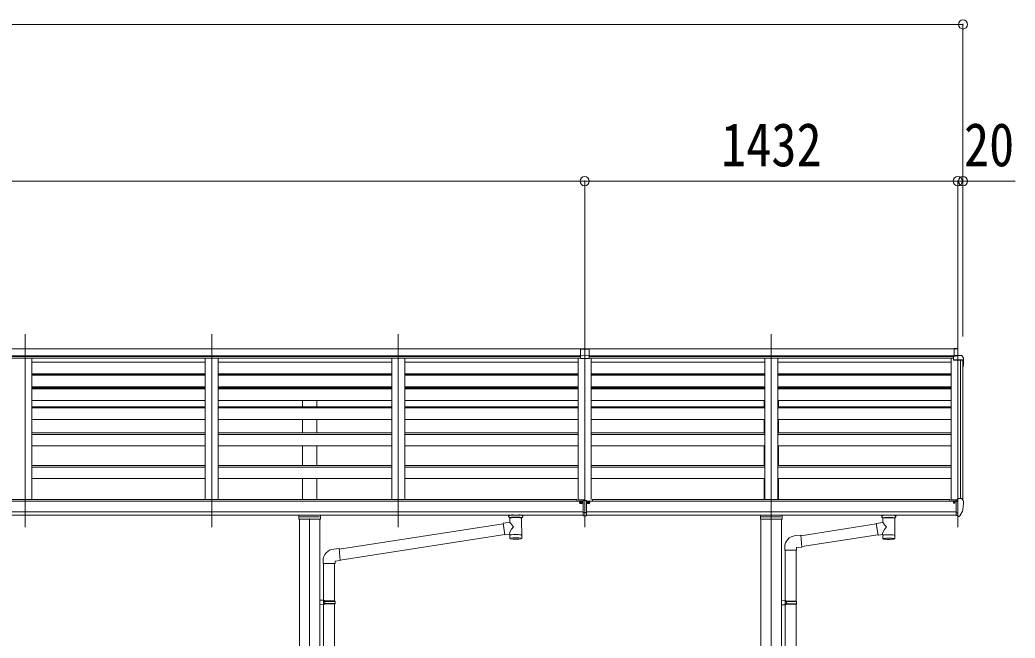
# Model space of a CAD drawing. Units: millimetres at full size. Extents: x -9783 to 9892, y -6828 to 6752.
# Drawn here: x -3974 to -154, y -1916 to 458 of the extents above; entities that cross this region are included whole.
import ezdxf
from ezdxf.enums import TextEntityAlignment as Align

# ---------------------------------------------------------------- set-up
doc = ezdxf.new("R2010")
doc.units = ezdxf.units.MM
doc.header["$LTSCALE"] = 35
doc.header["$PDMODE"] = 32
doc.header["$PDSIZE"] = 35
for name, color, linetype, lineweight in [('0-1_本体', 4, 'Continuous', 9), ('0-2_部品', 7, 'Continuous', 9), ('0-8_PARTS2', 2, 'Continuous', 9), ('0-A_寸法', 6, 'Continuous', 9)]:
    doc.layers.add(name, color=color, linetype=linetype, lineweight=lineweight)
doc.styles.add('ＭＳ ゴシック', font='')
doc.styles.get('ＭＳ ゴシック').set_extended_font_data('MS Gothic')

msp = doc.modelspace()

# ---------------------------------------------------------------- linework, layer by layer
at = {"layer": '0-1_本体'}
for p, q in [((-6804.42, -805.2), (-1819.42, -805.2)), ((-6804.42, -832.31), (-1819.42, -832.31)), ((-6801.42, -834.57), (-1822.42, -834.57)), ((-6801.42, -840.22), (-1822.42, -840.22)), ((-1789.41, -805.2), (-387.41, -805.2)), ((-1789.41, -832.31), (-387.41, -832.31)), ((-1789.41, -834.57), (-390.41, -834.57)), ((-1789.41, -840.22), (-390.41, -840.22)), ((-6801.42, -841.11), (-1822.42, -841.11)), ((-3928.92, -841.11), (-3928.92, -1383.63)), ((-3262.91, -856.57), (-3928.92, -856.57)), ((-3262.92, -841.11), (-3262.92, -1383.63)), ((-3212.92, -841.11), (-3212.92, -1383.63)), ((-2546.91, -856.57), (-3212.92, -856.57)), ((-2546.92, -841.11), (-2546.92, -1383.63)), ((-2496.92, -841.11), (-2496.92, -1383.63)), ((-1830.91, -856.57), (-2496.92, -856.57)), ((-1830.91, -841.11), (-1830.91, -1385.29)), ((-1789.41, -841.11), (-390.41, -841.11)), ((-1780.91, -841.11), (-1780.91, -1383.55)), ((-1114.91, -856.57), (-1780.91, -856.57)), ((-1114.91, -841.11), (-1114.91, -1383.63)), ((-1064.91, -841.11), (-1064.91, -1383.63)), ((-398.91, -856.57), (-1064.91, -856.57)), ((-398.91, -841.11), (-398.91, -1385.29)), ((-363.61, -1380.15), (-363.61, -848.1)), ((-353.91, -1386.7), (-353.91, -848.73)), ((-3262.91, -901.1), (-3928.92, -901.1)), ((-3262.91, -903.1), (-3928.92, -903.1)), ((-3928.92, -906.27), (-3262.92, -906.27)), ((-2546.91, -901.1), (-3212.92, -901.1)), ((-2546.91, -903.1), (-3212.92, -903.1)), ((-3212.92, -906.27), (-2546.92, -906.27)), ((-2889.42, -906.27), (-2889.42, -903.1)), ((-2834.42, -906.27), (-2834.42, -903.1)), ((-1830.91, -901.1), (-2496.92, -901.1)), ((-1830.91, -903.1), (-2496.92, -903.1)), ((-2496.92, -906.27), (-1830.92, -906.27)), ((-1114.91, -901.1), (-1780.91, -901.1)), ((-1114.91, -903.1), (-1780.91, -903.1)), ((-1780.91, -906.27), (-1114.91, -906.27)), ((-1117.41, -906.27), (-1117.41, -903.1)), ((-398.91, -901.1), (-1064.91, -901.1)), ((-398.91, -903.1), (-1064.91, -903.1)), ((-1064.91, -906.27), (-398.91, -906.27)), ((-1062.41, -906.27), (-1062.41, -903.1)), ((-3262.92, -951.02), (-3928.92, -951.02)), ((-2546.92, -951.02), (-3212.92, -951.02)), ((-2889.42, -955.3), (-2889.42, -951.02)), ((-2834.42, -955.3), (-2834.42, -951.02)), ((-1830.92, -951.02), (-2496.92, -951.02)), ((-1114.91, -951.02), (-1780.91, -951.02)), ((-1117.41, -955.3), (-1117.41, -951.02)), ((-398.91, -951.02), (-1064.91, -951.02)), ((-1062.41, -955.3), (-1062.41, -951.02)), ((-3928.92, -955.3), (-3262.92, -955.3)), ((-3262.92, -958.77), (-3928.92, -958.77)), ((-3212.92, -955.3), (-2546.92, -955.3)), ((-2546.92, -958.77), (-3212.92, -958.77)), ((-2496.92, -955.3), (-1830.92, -955.3)), ((-1830.92, -958.77), (-2496.92, -958.77)), ((-1780.91, -955.3), (-1114.91, -955.3)), ((-1114.91, -958.77), (-1780.91, -958.77)), ((-1064.91, -955.3), (-398.91, -955.3)), ((-398.91, -958.77), (-1064.91, -958.77)), ((-3262.92, -1003.01), (-3928.92, -1003.01)), ((-3928.92, -1027.88), (-3262.92, -1027.88)), ((-2546.92, -1003.01), (-3212.92, -1003.01)), ((-3212.92, -1027.88), (-2546.92, -1027.88)), ((-2889.42, -1027.88), (-2889.42, -1003.01)), ((-2834.42, -1027.88), (-2834.42, -1003.01)), ((-1830.92, -1003.01), (-2496.92, -1003.01)), ((-2496.92, -1027.88), (-1830.92, -1027.88)), ((-1114.91, -1003.01), (-1780.91, -1003.01)), ((-1780.91, -1027.88), (-1114.91, -1027.88)), ((-1117.41, -1027.88), (-1117.41, -1003.01)), ((-398.91, -1003.01), (-1064.91, -1003.01)), ((-1064.91, -1027.88), (-398.91, -1027.88)), ((-1062.41, -1027.88), (-1062.41, -1003.01)), ((-3928.92, -1031.9), (-3262.92, -1031.9)), ((-3212.92, -1031.9), (-2546.92, -1031.9)), ((-2496.92, -1031.9), (-1830.92, -1031.9)), ((-1780.91, -1031.9), (-1114.91, -1031.9)), ((-1064.91, -1031.9), (-398.91, -1031.9)), ((-3928.92, -1076.34), (-3262.92, -1076.34)), ((-3212.92, -1076.34), (-2546.92, -1076.34)), ((-2889.42, -1127.92), (-2889.42, -1076.34)), ((-2834.42, -1127.92), (-2834.42, -1076.34)), ((-2496.92, -1076.34), (-1830.92, -1076.34)), ((-1780.91, -1076.34), (-1114.91, -1076.34)), ((-1117.41, -1127.92), (-1117.41, -1076.34)), ((-1064.91, -1076.34), (-398.91, -1076.34)), ((-1062.41, -1127.92), (-1062.41, -1076.34)), ((-3928.92, -1127.92), (-3262.92, -1127.92)), ((-3262.92, -1133.7), (-3928.92, -1133.7)), ((-3212.92, -1127.92), (-2546.92, -1127.92)), ((-2546.92, -1133.7), (-3212.92, -1133.7)), ((-2496.92, -1127.92), (-1830.92, -1127.92)), ((-1830.92, -1133.7), (-2496.92, -1133.7)), ((-1780.91, -1127.92), (-1114.91, -1127.92)), ((-1114.91, -1133.7), (-1780.91, -1133.7)), ((-1064.91, -1127.92), (-398.91, -1127.92)), ((-398.91, -1133.7), (-1064.91, -1133.7)), ((-3928.92, -1177.63), (-3262.92, -1177.63)), ((-3212.92, -1177.63), (-2546.92, -1177.63)), ((-2889.42, -1253.01), (-2889.42, -1177.63)), ((-2834.42, -1253.01), (-2834.42, -1177.63)), ((-2496.92, -1177.63), (-1830.92, -1177.63)), ((-1780.91, -1177.63), (-1114.91, -1177.63)), ((-1117.41, -1253.01), (-1117.41, -1177.63)), ((-1064.91, -1177.63), (-398.91, -1177.63)), ((-1062.41, -1253.01), (-1062.41, -1177.63)), ((-3928.92, -1253.01), (-3262.92, -1253.01)), ((-3262.92, -1259.83), (-3928.92, -1259.83)), ((-3212.92, -1253.01), (-2546.92, -1253.01)), ((-2546.92, -1259.83), (-3212.92, -1259.83)), ((-2496.92, -1253.01), (-1830.92, -1253.01)), ((-1830.92, -1259.83), (-2496.92, -1259.83)), ((-1780.91, -1253.01), (-1114.91, -1253.01)), ((-1114.91, -1259.83), (-1780.91, -1259.83)), ((-1064.91, -1253.01), (-398.91, -1253.01)), ((-398.91, -1259.83), (-1064.91, -1259.83)), ((-3928.92, -1303.37), (-3262.92, -1303.37)), ((-3212.92, -1303.37), (-2546.92, -1303.37)), ((-2889.42, -1383.55), (-2889.42, -1303.37)), ((-2834.42, -1383.55), (-2834.42, -1303.37)), ((-2496.92, -1303.37), (-1830.92, -1303.37)), ((-1780.91, -1303.37), (-1114.91, -1303.37)), ((-1117.41, -1383.55), (-1117.41, -1303.37)), ((-1064.91, -1303.37), (-398.91, -1303.37)), ((-1062.41, -1383.55), (-1062.41, -1303.37)), ((-1812.42, -1390.26), (-6811.42, -1390.26)), ((-1835.92, -1383.55), (-6787.92, -1383.55)), ((-1835.92, -1390.26), (-1835.92, -1383.55)), ((-1807.42, -1385.29), (-1830.92, -1385.29)), ((-380.42, -1390.26), (-1799.41, -1390.26)), ((-403.92, -1383.55), (-1775.91, -1383.55)), ((-1775.91, -1390.26), (-1775.91, -1383.55)), ((-403.92, -1390.26), (-403.92, -1383.55)), ((-375.42, -1385.29), (-398.92, -1385.29)), ((-6811.42, -1431.48), (-1812.42, -1431.48)), ((-1812.42, -1443.34), (-6811.42, -1443.25)), ((-1799.41, -1431.48), (-380.42, -1431.48)), ((-380.42, -1443.34), (-1799.41, -1443.32)), ((-2901.42, -1459.08), (-2901.42, -4136.17)), ((-2822.42, -1459.08), (-2822.42, -4136.17)), ((-1129.41, -1459.08), (-1129.41, -4136.17)), ((-1050.41, -1459.08), (-1050.41, -4136.17))]:
    msp.add_line(p, q, dxfattribs=at)
msp.add_circle((-387.89, -1394.99), 3, dxfattribs=at)
at = {"layer": '0-2_部品'}
for p, q in [((-1805.91, -803.52), (-1822.41, -804.53)), ((-1822.41, -804.53), (-1822.41, -806)), ((-1822.41, -806), (-1822.41, -831.46)), ((-1805.91, -830.45), (-1822.41, -831.46)), ((-1805.91, -830.73), (-1822.41, -831.64)), ((-1822.41, -831.46), (-1822.41, -831.64)), ((-1822.41, -831.64), (-1822.41, -841.66)), ((-1789.41, -804.53), (-1805.91, -803.52)), ((-1805.91, -803.52), (-1805.91, -805.9)), ((-1805.91, -805.9), (-1805.91, -830.45)), ((-1805.91, -830.45), (-1805.91, -830.73)), ((-1789.41, -831.46), (-1805.91, -830.45)), ((-1805.91, -830.73), (-1805.91, -841.66)), ((-1789.41, -831.64), (-1805.91, -830.73)), ((-1789.41, -804.53), (-1789.41, -806)), ((-1789.41, -806), (-1789.41, -831.46)), ((-1789.41, -831.46), (-1789.41, -831.64)), ((-1789.41, -831.64), (-1789.41, -841.66)), ((-373.91, -831.69), (-390.41, -834.18)), ((-390.41, -848.1), (-390.41, -834.18)), ((-387.41, -803.95), (-375.41, -803.21)), ((-387.41, -803.95), (-387.41, -832.44)), ((-387.41, -830.97), (-373.91, -830.14)), ((-387.41, -831.17), (-373.91, -830.42)), ((-387.41, -832.44), (-373.91, -831.69)), ((-375.41, -803.2), (-373.91, -803.2)), ((-375.41, -803.2), (-375.41, -804.92)), ((-375.41, -804.92), (-375.41, -804.93)), ((-373.91, -803.2), (-373.91, -805.6)), ((-373.91, -831.69), (-373.91, -805.6)), ((-361.91, -830.04), (-373.91, -830.04)), ((-361.91, -830.04), (-359.58, -830.18)), ((-358.82, -830.61), (-354.76, -836.41)), ((-351.91, -850.48), (-351.91, -839.41)), ((-1805.91, -842.61), (-1814.84, -842.61)), ((-1805.91, -842.61), (-1805.91, -841.66)), ((-1805.91, -842.61), (-1796.99, -842.61)), ((-359.33, -846.6), (-390.41, -846.6)), ((-359.33, -848.1), (-390.41, -848.1)), ((-354.84, -848.35), (-359.41, -848.1)), ((-354.76, -846.86), (-359.33, -846.6)), ((-353.41, -850.48), (-353.41, -849.85)), ((-1820.39, -1395.46), (-1820.39, -1397.12)), ((-1820.39, -1396.36), (-1819.39, -1396.36)), ((-1819.39, -1397.12), (-1819.39, -1395.46)), ((-1818.39, -1396.22), (-1817.39, -1396.22)), ((-1812.41, -1387.78), (-1812.42, -1446.64)), ((-1793.44, -1396.22), (-1794.44, -1396.22)), ((-1792.44, -1395.46), (-1792.44, -1397.12)), ((-1792.44, -1396.36), (-1791.44, -1396.36)), ((-1791.44, -1397.12), (-1791.44, -1395.46)), ((-385.42, -1394.99), (-385.72, -1394.99)), ((-384.89, -1394.99), (-385.42, -1394.99)), ((-380.42, -1389.81), (-373.92, -1389.41)), ((-375.42, -1380.99), (-373.92, -1380.99)), ((-375.42, -1380.99), (-375.42, -1387.16)), ((-373.92, -1448.57), (-373.92, -1380.08)), ((-358.83, -1380.64), (-354.76, -1386.45)), ((-351.92, -1389.45), (-351.92, -1390.08)), ((-2823.42, -1449.83), (-2900.42, -1449.83)), ((-2097.92, -1448.61), (-2097.92, -1442.49)), ((-2043.92, -1448.61), (-2043.92, -1442.49)), ((-1812.42, -1433.48), (-1799.41, -1433.48)), ((-1051.41, -1449.83), (-1128.41, -1449.83)), ((-665.92, -1449.57), (-665.92, -1443.33)), ((-611.92, -1449.57), (-611.92, -1443.33)), ((-380.42, -1445.38), (-374.92, -1445.38)), ((-374.42, -1446.38), (-374.92, -1445.38)), ((-373.92, -1446.38), (-374.42, -1446.38)), ((-372.42, -1448.48), (-373.92, -1448.57)), ((-372.42, -1448.48), (-368.71, -1448.26)), ((-366.29, -1446.76), (-356.55, -1431.38)), ((-2748.33, -1574.28), (-2118.71, -1476.61)), ((-2119.04, -1474.59), (-2093.82, -1470.68)), ((-2119.04, -1474.59), (-2112.02, -1519.85)), ((-2093.82, -1470.68), (-2093.82, -1453.1)), ((-2048.02, -1453.11), (-2048, -1533.4)), ((-976.33, -1522.5), (-686.71, -1477.57)), ((-687.04, -1475.55), (-661.81, -1471.64)), ((-687.04, -1475.55), (-680.02, -1520.81)), ((-661.81, -1471.65), (-661.81, -1454.06)), ((-616.01, -1454.07), (-616, -1534.36)), ((-2744.66, -1616.22), (-2112.27, -1518.11)), ((-2093.82, -1517.03), (-2112.02, -1519.85)), ((-2093.83, -1533.4), (-2093.82, -1516.77)), ((-997.34, -1522.38), (-976.5, -1520.55)), ((-972.66, -1564.43), (-680.27, -1519.07)), ((-661.81, -1517.99), (-680.02, -1520.81)), ((-661.83, -1534.36), (-661.81, -1517.74)), ((-2769.34, -1574.16), (-2748.5, -1572.34)), ((-1038.41, -1578.12), (-1038.41, -1567.21)), ((-992.41, -1578.12), (-1038.41, -1578.12)), ((-1036.41, -1578.12), (-1036.41, -1771.22)), ((-994.41, -1578.12), (-994.41, -1773.78)), ((-2810.42, -1629.91), (-2810.42, -1618.99)), ((-2764.42, -1629.91), (-2810.42, -1629.91)), ((-2808.42, -1629.91), (-2808.42, -1770.26)), ((-2766.42, -1629.91), (-2766.42, -1772.82)), ((-2806.42, -1770.32), (-2822.42, -1769.85)), ((-2822.42, -1769.85), (-2822.42, -1787.79)), ((-2806.42, -1787.32), (-2822.42, -1787.79)), ((-2806.42, -1772.32), (-2808.42, -1772.32)), ((-2765.42, -1772.82), (-2808.42, -1772.82)), ((-2764.42, -1774.82), (-2808.42, -1774.82)), ((-2764.42, -1782.82), (-2808.42, -1782.82)), ((-2765.42, -1784.82), (-2808.42, -1784.82)), ((-2808.42, -1787.38), (-2808.42, -2631.63)), ((-2806.42, -1772.32), (-2806.42, -1770.32)), ((-2806.42, -1787.32), (-2806.42, -1785.32)), ((-2803.94, -1774.82), (-2803.51, -1772.82)), ((-2766.42, -1784.82), (-2766.42, -2634.19)), ((-2764.42, -1774.82), (-2765.42, -1772.82)), ((-2764.42, -1782.82), (-2765.42, -1784.82)), ((-2764.42, -1774.82), (-2764.42, -1782.82)), ((-1034.41, -1771.28), (-1050.41, -1770.81)), ((-1050.41, -1770.81), (-1050.41, -1788.75)), ((-1034.41, -1788.28), (-1050.41, -1788.75)), ((-1034.41, -1773.28), (-1036.41, -1773.28)), ((-993.41, -1773.78), (-1036.41, -1773.78)), ((-992.41, -1775.78), (-1036.41, -1775.78)), ((-992.41, -1783.78), (-1036.41, -1783.78)), ((-993.41, -1785.78), (-1036.41, -1785.78)), ((-1036.41, -1788.34), (-1036.41, -2607.6)), ((-1034.41, -1773.28), (-1034.41, -1771.28)), ((-1034.41, -1788.28), (-1034.41, -1786.28)), ((-1031.94, -1775.78), (-1031.51, -1773.78)), ((-994.41, -1785.78), (-994.41, -2610.16)), ((-992.41, -1775.78), (-993.41, -1773.78)), ((-992.41, -1783.78), (-993.41, -1785.78)), ((-992.41, -1775.78), (-992.41, -1783.78))]:
    msp.add_line(p, q, dxfattribs=at)
for points in [[(-1805.91, -805.9), (-1810.9, -805.93), (-1822.41, -806)], [(-1789.41, -806), (-1792.5, -805.98), (-1805.91, -805.9)], [(-387.41, -805.1), (-383.81, -805.05), (-375.41, -804.93)], [(-1822.41, -842.31), (-1822.41, -841.66), (-1805.91, -841.66)], [(-1805.91, -841.66), (-1789.41, -841.66), (-1789.41, -842.31)], [(-1821.39, -1395.32), (-1822.39, -1395.32), (-1822.39, -1396.22), (-1821.39, -1396.22)], [(-1819.39, -1394.42), (-1819.39, -1393.52), (-1820.39, -1393.52), (-1820.39, -1394.42)], [(-1820.39, -1397.12), (-1820.39, -1398.02), (-1819.39, -1398.02), (-1819.39, -1397.12)], [(-1817.39, -1396.22), (-1817.39, -1395.32), (-1818.39, -1395.32)], [(-1812.41, -1387.78), (-1799.41, -1387.78), (-1799.41, -1446.64), (-1812.42, -1446.64)], [(-1794.44, -1396.22), (-1794.44, -1395.32), (-1793.44, -1395.32)], [(-1792.44, -1394.42), (-1792.44, -1393.52), (-1791.44, -1393.52), (-1791.44, -1394.42)], [(-1791.44, -1397.12), (-1791.44, -1398.02), (-1792.44, -1398.02), (-1792.44, -1397.12)], [(-1790.44, -1395.32), (-1789.44, -1395.32), (-1789.44, -1396.22), (-1790.44, -1396.22)], [(-390.42, -1393.37), (-390.42, -1394.99), (-390.89, -1394.99)], [(-385.72, -1393.8), (-385.72, -1394.99), (-390.42, -1394.99)], [(-380.42, -1445.38), (-380.42, -1387.16), (-375.42, -1387.16)], [(-373.92, -1380.08), (-361.92, -1380.08), (-359.58, -1380.22)], [(-2903.42, -1442.49), (-2903.42, -1459.08), (-2820.42, -1459.08), (-2820.42, -1442.49)], [(-2097.88, -1448.67), (-2097.9, -1448.31), (-2097.66, -1447.35), (-2097.13, -1446.47), (-2096.33, -1445.63), (-2095.22, -1444.83), (-2093.82, -1444.11)], [(-2097.88, -1448.55), (-2097.9, -1448.91), (-2097.66, -1449.87), (-2097.13, -1450.75), (-2096.33, -1451.59), (-2095.22, -1452.39), (-2093.82, -1453.11)], [(-2048.02, -1444.12), (-2047.78, -1444.22), (-2046.43, -1444.95), (-2045.32, -1445.8), (-2044.56, -1446.66), (-2044.1, -1447.56), (-2043.93, -1448.45)], [(-2048.02, -1453.1), (-2047.78, -1453.01), (-2046.43, -1452.27), (-2045.32, -1451.42), (-2044.56, -1450.56), (-2044.1, -1449.66), (-2043.93, -1448.77)], [(-1131.41, -1443.32), (-1131.41, -1459.08), (-1048.41, -1459.08), (-1048.41, -1443.32)], [(-665.88, -1449.63), (-665.9, -1449.27), (-665.65, -1448.32), (-665.13, -1447.43), (-664.33, -1446.59), (-663.22, -1445.8), (-661.82, -1445.07)], [(-665.88, -1449.52), (-665.9, -1449.87), (-665.65, -1450.83), (-665.13, -1451.71), (-664.33, -1452.55), (-663.22, -1453.35), (-661.82, -1454.07)], [(-616.02, -1445.08), (-615.78, -1445.18), (-614.43, -1445.91), (-613.31, -1446.76), (-612.56, -1447.63), (-612.1, -1448.53), (-611.93, -1449.41)], [(-616.02, -1454.06), (-615.78, -1453.97), (-614.43, -1453.23), (-613.31, -1452.39), (-612.56, -1451.52), (-612.1, -1450.62), (-611.93, -1449.73)], [(-373.92, -1434.69), (-377.08, -1434.28), (-380.42, -1433.85)], [(-976.5, -1520.55), (-972.49, -1566.38), (-992.41, -1568.12), (-992.41, -1578.12)], [(-2748.5, -1572.34), (-2744.49, -1618.16), (-2764.42, -1619.91), (-2764.42, -1629.91)], [(-2806.42, -1785.32), (-2808.42, -1785.32), (-2808.42, -1772.32)], [(-2803.94, -1774.82), (-2803.94, -1782.82), (-2803.51, -1784.82)], [(-1034.41, -1786.28), (-1036.41, -1786.28), (-1036.41, -1773.28)], [(-1031.94, -1775.78), (-1031.94, -1783.78), (-1031.51, -1785.78)]]:
    msp.add_lwpolyline(points, dxfattribs=at)
for centre, radius, start, end in [((-359.64, -831.18), 1, 35, 86.5), ((-354.91, -839.41), 3, 0, 87), ((-354.91, -849.85), 1.5, 0, 87), ((-354.91, -849.85), 3, 0, 87), ((-553.91, -850.48), 202, 351.9307, 0), ((-553.91, -850.48), 200.5, 355.95279, 0), ((-387.92, -1394.99), 2.5, 28.35764, 180), ((-387.92, -1394.99), 2.5, 0, 28.35764), ((-359.64, -1381.22), 1, 35, 86.5), ((-544.41, -1390.07), 192.49, 347.8767, 359.9992), ((-354.92, -1389.45), 3, 0, 87), ((-2079.7, -1499.42), 57.09, 91.43272, 104.31561), ((-2064.64, -1511.77), 69.68, 76.17896, 85.0206), ((-647.62, -1500.76), 57.47, 91.71827, 104.29749), ((-630.03, -1500.03), 56.72, 75.66667, 88.84805), ((-368.89, -1445.26), 3, 273.5, 330), ((-359.14, -1429.88), 3, 330, 348.16652), ((-993.41, -1567.21), 45, 95, 180), ((-2765.42, -1618.99), 45, 95, 180)]:
    msp.add_arc(centre, radius, start, end, dxfattribs=at)
for centre, major_axis, ratio, start_param, end_param in [((-417.25, -805.85), (43.33, 0.25), 0.060879, 6.2828271, 6.5467158), ((-1822.25, -842.11), (-8.19, 0.45), 0.025941, 1.5520311, 2.702711), ((-1789.58, -842.11), (-8.19, -0.45), 0.025941, 0.4388817, 1.5895615), ((-1819.89, -1395.77), (5.9, 0), 0.9, 6.2831853, 9.424778), ((-1821.39, -1394.42), (-1, 0), 0.9, 1.5707963, 3.1415927), ((-1821.39, -1397.12), (1, 0), 0.9, 6.2831853, 7.8539816), ((-1821.39, -1395.46), (1, 0), 0.9, 6.2831853, 6.9023328), ((-1818.39, -1394.42), (1, 0), 0.9, 3.1415927, 4.712389), ((-1818.39, -1395.46), (-1, 0), 0.9, 5.6640378, 6.2831853), ((-1818.39, -1397.12), (-1, 0), 0.9, 4.712389, 6.2831853), ((-1791.94, -1395.77), (-5.9, 0), 0.9, 3.1415927, 6.2831853), ((-1793.44, -1394.42), (-1, 0), 0.9, 1.5707963, 3.1415927), ((-1793.44, -1397.12), (1, 0), 0.9, 6.2831853, 7.8539816), ((-1793.44, -1395.46), (1, 0), 0.9, 6.2831853, 6.9023328), ((-1790.44, -1394.42), (1, 0), 0.9, 3.1415927, 4.712389), ((-1790.44, -1395.46), (-1, 0), 0.9, 5.6640378, 6.2831853), ((-1790.44, -1397.12), (-1, 0), 0.9, 4.712389, 6.2831853), ((-2070.89, -1452.67), (-22.91, -0.42), 0.072511, 4.711586, 6.2823824), ((-2070.94, -1452.68), (22.92, -0.42), 0.07247, 0.0008089, 1.5716053), ((-2059.92, -1448.61), (16, 0), 0.361356, 0, 0.0194874), ((-2059.92, -1448.61), (16, 0), 0.361356, 6.2636979, 6.2831853), ((-627.92, -1449.57), (16, 0), 0.361356, 0, 0.0194874), ((-627.92, -1449.57), (16, 0), 0.361356, 6.2636979, 6.2831853), ((-2070.91, -1490.23), (22.81, 26.62), 0.234429, 1.6855472, 3.1268519), ((-2073.47, -1492.88), (-20.32, 22.25), 0.045535, 0.0389954, 1.3075346), ((-2070.92, -1454.3), (-22.91, -0.42), 0.072511, 4.711586, 6.2823824), ((-2070.94, -1454.3), (22.92, -0.42), 0.07247, 0.0008089, 1.5716053), ((-638.91, -1491.2), (22.81, 26.62), 0.234429, 1.6855472, 3.1268519), ((-641.47, -1493.84), (-20.32, 22.25), 0.045535, 0.0389954, 1.3075346), ((-638.92, -1455.27), (-22.91, -0.42), 0.072511, 4.711586, 6.2823824), ((-638.89, -1453.64), (-22.91, -0.42), 0.072511, 4.711586, 6.2823824), ((-638.94, -1453.64), (22.92, -0.42), 0.07247, 0.0008089, 1.5716053), ((-638.94, -1455.27), (22.92, -0.42), 0.07247, 0.0008089, 1.5716053), ((-2070.92, -1520.96), (-22.91, 0), 0.122865, 3.1415927, 6.2831853), ((-638.91, -1521.92), (-22.91, 0), 0.122865, 3.1415927, 6.2831853), ((-2070.92, -1533.4), (-22.92, 0), 0.101955, 3.1415499, 6.2833984), ((-2070.92, -1533.4), (-22.92, 0), 0.101955, 6.2829723, 9.4248207), ((-638.91, -1534.36), (-22.92, 0), 0.101955, 3.1415499, 6.2833984), ((-638.91, -1534.36), (-22.92, 0), 0.101955, 6.2829723, 9.4248207)]:
    msp.add_ellipse(centre, major_axis=major_axis, ratio=ratio, start_param=start_param, end_param=end_param, dxfattribs=at)
for centre, major_axis in [((-1819.89, -1395.47), (5.9, 0)), ((-1791.94, -1395.47), (-5.9, 0))]:
    msp.add_ellipse(centre, major_axis=major_axis, ratio=0.9, dxfattribs=at)
at = {"layer": '0-8_PARTS2', "color": 6}
msp.add_line((-6817.92, -161), (-1805.92, -161), dxfattribs=at)
at = {"layer": '0-8_PARTS2'}
for p, q in [((-3953.92, -1489.66), (-3953.92, -748.18)), ((-3237.92, -1489.66), (-3237.92, -748.18)), ((-2521.92, -1489.66), (-2521.92, -748.18)), ((-1805.92, -1489.66), (-1805.92, -748.18)), ((-1089.92, -1489.66), (-1089.92, -748.18)), ((-373.92, -1489.66), (-373.92, -748.18)), ((-2861.92, -1456.29), (-2861.92, -4138.97)), ((-1089.91, -1456.29), (-1089.91, -4138.97))]:
    msp.add_line(p, q, dxfattribs=at)
at = {"layer": '0-A_寸法'}
for p, q in [((-6837.92, 440.84), (-353.91, 440.84)), ((-353.91, 440.84), (-353.91, -161)), ((-1805.92, -161), (-1805.92, -757.09)), ((-1805.92, -161), (-373.92, -161)), ((-373.92, -161), (-373.92, -757.09)), ((-373.92, -161), (-353.91, -161)), ((-353.91, -161), (-353.91, -757.09)), ((-353.91, -161), (-153.91, -161))]:
    msp.add_line(p, q, dxfattribs=at)
for p in [(-353.91, 440.84), (-1805.92, -161), (-373.92, -161), (-353.91, -161)]:
    msp.add_point(p, dxfattribs=at)

# ---------------------------------------------------------------- texts
at = {"layer": '0-A_寸法', "color": 7, "style": 'ＭＳ ゴシック', "width": 0.85}
for s, p in [('1432', (-1282.42, -154)), ('20', (-350.16, -154))]:
    msp.add_text(s, height=166.8, dxfattribs=at).set_placement(p, align=Align.BOTTOM_LEFT)

doc.saveas('drawing.dxf')
